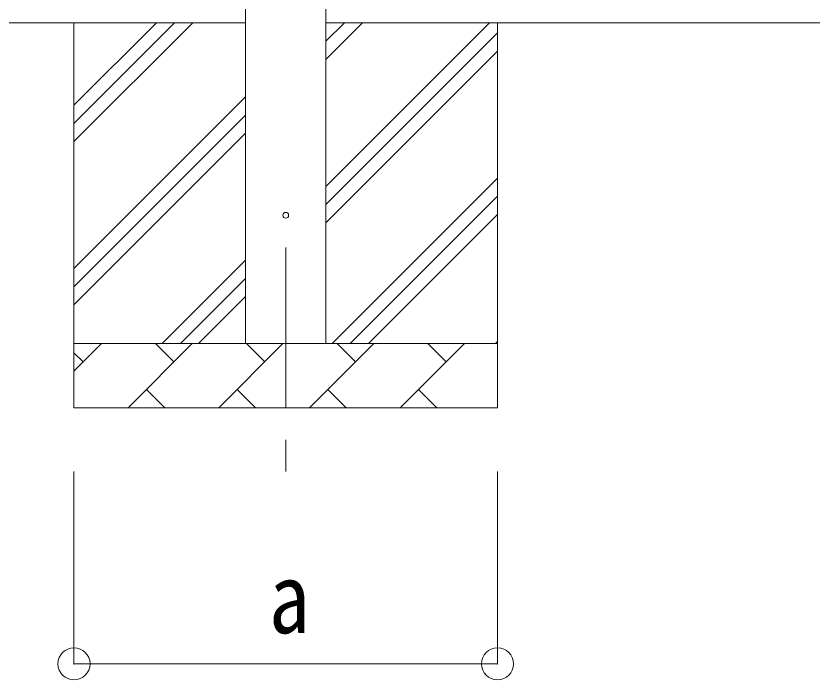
# Model space of a CAD drawing. Units: millimetres, scale not verified. Extents: x -88263 to 14131, y -29850 to 9646.
# Drawn here: x -5038 to -3785, y -704 to 330 of the extents above; entities that cross this region are included whole.
import ezdxf
from ezdxf.enums import TextEntityAlignment as Align

# ---------------------------------------------------------------- set-up
doc = ezdxf.new("R2010")
doc.units = ezdxf.units.MM
doc.header["$LTSCALE"] = 50
doc.header["$PDMODE"] = 32
doc.header["$PDSIZE"] = 50
doc.linetypes.add('CHAIN1', pattern=[8, 5, -1, 1, -1])
for name, color, linetype, lineweight in [('0-2_建具', 4, 'Continuous', 9), ('0-4_設備', 7, 'Continuous', 9), ('0-6_手摺', 5, 'Continuous', 5)]:
    doc.layers.add(name, color=color, linetype=linetype, lineweight=lineweight)
doc.styles.add('ＭＳ ゴシック', font='')
doc.styles.get('ＭＳ ゴシック').set_extended_font_data('MS Gothic')

msp = doc.modelspace()

# ---------------------------------------------------------------- linework, layer by layer
at = {"layer": '0-2_建具'}
for p, q in [((-4680.14, -180.22), (-4680.14, 2674.78)), ((-4555.14, 2674.78), (-4555.14, -180.22))]:
    msp.add_line(p, q, dxfattribs=at)
at = {"layer": '0-2_建具', "color": 7, "linetype": 'CHAIN1'}
msp.add_line((-4617.64, -30.22), (-4617.64, -379.22), dxfattribs=at)
at = {"layer": '0-2_建具'}
msp.add_circle((-4617.64, 19.78), 4.5, dxfattribs=at)
at = {"layer": '0-4_設備'}
for p, q in [((-4680.14, 319.78), (-9828.14, 319.78)), ((-4947.64, 319.78), (-4947.64, -280.22)), ((-4947.64, 134.73), (-4762.59, 319.78)), ((-4947.64, 163.01), (-4790.87, 319.78)), ((-4947.64, 191.3), (-4819.16, 319.78)), ((-4555.14, 319.78), (-3785.14, 319.78)), ((-4555.14, 64.68), (-4300.04, 319.78)), ((-4555.14, 262.67), (-4498.03, 319.78)), ((-4555.14, 290.95), (-4526.31, 319.78)), ((-4287.64, 319.78), (-4287.64, -280.22)), ((-4555.14, 36.39), (-4287.64, 303.89)), ((-4555.14, 8.11), (-4287.64, 275.61)), ((-4947.64, -63.26), (-4680.14, 204.24)), ((-4947.64, -91.55), (-4680.14, 175.95)), ((-4947.64, -119.83), (-4680.14, 147.67)), ((-4545.48, -180.22), (-4287.64, 77.62)), ((-4517.2, -180.22), (-4287.64, 49.34)), ((-4488.91, -180.22), (-4287.64, 21.05)), ((-4810.04, -180.22), (-4680.14, -50.32)), ((-4781.76, -180.22), (-4680.14, -78.61)), ((-4753.47, -180.22), (-4680.14, -106.89)), ((-4947.64, -180.22), (-4287.64, -180.22)), ((-4947.64, -223.12), (-4904.75, -180.22)), ((-4863.32, -280.22), (-4763.32, -180.22)), ((-4791.88, -208.78), (-4820.43, -180.22)), ((-4721.9, -280.22), (-4621.9, -180.22)), ((-4650.46, -208.78), (-4679.01, -180.22)), ((-4580.48, -280.22), (-4480.48, -180.22)), ((-4509.04, -208.78), (-4537.59, -180.22)), ((-4439.06, -280.22), (-4339.06, -180.22)), ((-4367.61, -208.78), (-4396.17, -180.22)), ((-4290.92, -180.22), (-4287.64, -176.94)), ((-4933.3, -208.78), (-4947.64, -194.44)), ((-4834.77, -251.67), (-4806.22, -280.22)), ((-4693.35, -251.67), (-4664.8, -280.22)), ((-4551.93, -251.67), (-4523.37, -280.22)), ((-4410.51, -251.67), (-4381.95, -280.22)), ((-4287.64, -280.22), (-4947.64, -280.22))]:
    msp.add_line(p, q, dxfattribs=at)
at = {"layer": '0-6_手摺', "color": 6, "lineweight": 9}
for p, q in [((-4947.64, -679.22), (-4947.64, -379.22)), ((-4287.64, -679.22), (-4287.64, -379.22)), ((-4947.64, -679.22), (-4287.64, -679.22))]:
    msp.add_line(p, q, dxfattribs=at)
at = {"layer": '0-6_手摺', "color": 6}
for p in [(-4947.64, -679.22), (-4287.64, -679.22)]:
    msp.add_point(p, dxfattribs=at)

# ---------------------------------------------------------------- texts
at = {"layer": '0-6_手摺', "color": 7, "style": 'ＭＳ ゴシック', "width": 0.85}
msp.add_text('a', height=110, dxfattribs=at).set_placement((-4643.89, -664.22), align=Align.BOTTOM_LEFT)

doc.saveas('drawing.dxf')
